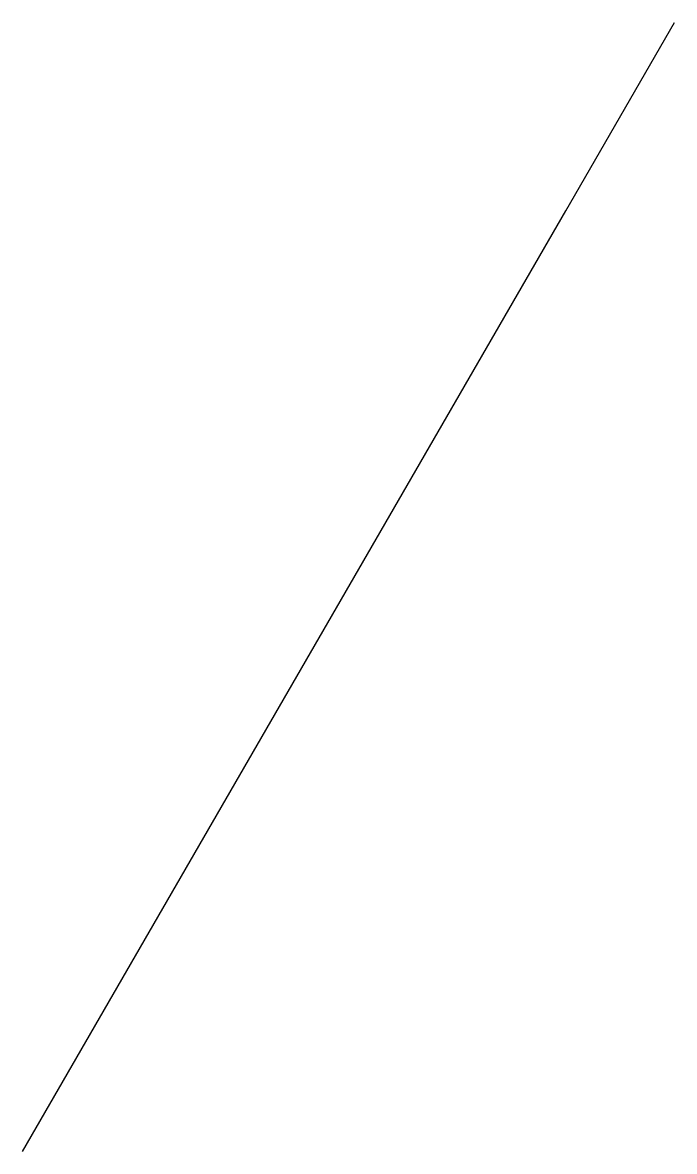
# Model space of a CAD drawing. Extents: x 0 to 3000, y 0 to 5196.
import ezdxf

# ---------------------------------------------------------------- set-up
doc = ezdxf.new("R2010")
doc.units = 0
doc.layers.get('0').update_dxf_attribs({"linetype": 'CONTINUOUS'})

msp = doc.modelspace()

# ---------------------------------------------------------------- linework, layer by layer
for p, q in [((2500, 4330.1), (3000, 5196.2)), ((1000, 1732.1), (2500, 4330.1)), ((0, 0), (1000, 1732.1))]:
    msp.add_line(p, q)

doc.saveas('drawing.dxf')
